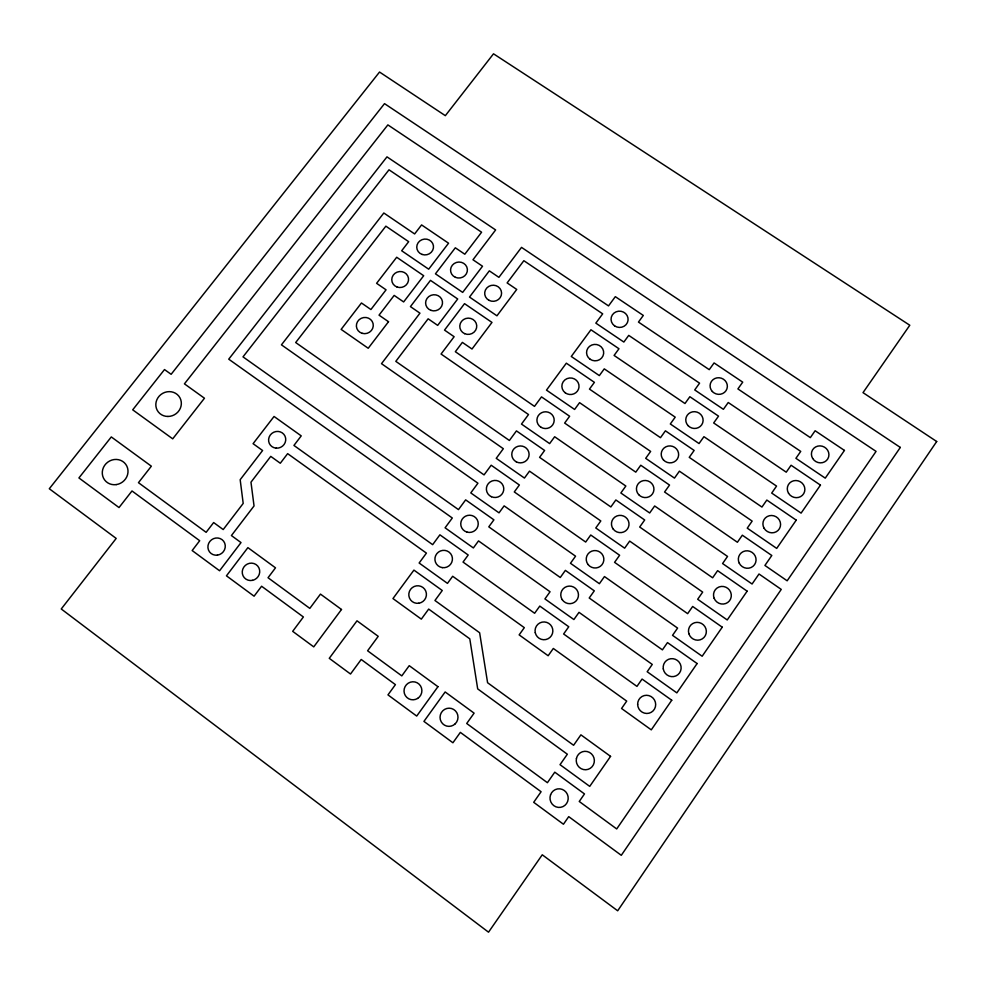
<?xml version="1.0" encoding="UTF-8"?>
<svg xmlns="http://www.w3.org/2000/svg" width="986" height="986" viewBox="0 0 986 986"><rect width="100%" height="100%" fill="white"/><g stroke="black" fill="none" stroke-linecap="round" stroke-linejoin="round"><path stroke-width="1.48" d="M936.7 441.506L617.68 910.793L542.251 854.788L488.526 932.189L61.243 608.978L116.188 538.418L49.3 488.748L379.536 72.04L445.339 115.67L493.505 53.811L909.795 325.244L863.009 392.65L936.7 441.506M900.317 447.434L621.291 855.318L568.725 816.642L563.45 824.234L533.697 802.308L541.092 791.733L460.351 732.376L452.919 742.766L423.931 721.395L445.154 691.962L474.106 713.149L466.711 723.49L547.415 782.699L554.773 772.174L584.488 793.927L579.25 801.482L616.706 828.943L781.257 589.406L758.998 574L752.084 584.008L722.578 563.548L727.532 556.437L654.655 505.978L649.675 512.979L620.847 492.988L625.839 486.036L554.65 436.749L549.633 443.601L521.483 424.079L528.508 414.539L441.062 354.036L454.127 336.707L444.526 330.1L464.529 303.651L491.977 322.422L472.011 349.019L462.372 342.389L455.347 351.719L534.511 406.38L541.511 396.89L569.625 416.252L564.645 423.068L635.785 472.158L640.752 465.232L669.531 485.063L664.576 492.014L737.405 542.263L742.335 535.201L771.804 555.488L764.914 565.446L787.161 580.803L876.061 451.391L387.868 124.889L184.431 383.85L204.459 398.221L172.71 438.844L132.703 409.831L164.502 369.553L171.133 374.31L384.515 103.641L900.317 447.434M671.749 700.233L651.278 729.85L621.562 708.49L626.702 701.108L553.319 648.468L548.154 655.739L519.141 634.885L524.318 627.663L452.673 576.268L447.471 583.379L419.136 563.018L426.42 553.121L287.641 453.646L280.307 463.247L270.756 456.382L250.974 482.191L254.043 505.941L231.414 535.558L241.015 542.583L219.57 570.758L192.159 550.545L199.69 540.722L131.988 490.954L119.023 507.556L78.917 477.939L111.295 436.934L151.351 466.181L138.459 482.684L206.136 532.329L213.642 522.555L223.206 529.556L243.197 503.427L240.177 479.701L262.596 450.516L253.082 443.688L274.046 416.474L301.235 435.874L293.927 445.438L432.657 544.666L439.904 534.819L468.202 555.007L463.038 562.082L534.634 613.267L539.786 606.082L568.762 626.751L563.622 633.986L636.956 686.392L642.071 679.058L671.749 700.233M697.114 663.541L676.84 692.875L647.173 671.737L652.264 664.428L579.004 612.343L573.889 619.541L544.925 598.921L550.052 591.76L478.518 540.907L473.366 547.945L445.08 527.806L452.303 518.007L228.727 359.175L386.98 156.86L495.625 229.948L472.972 259.762L482.511 266.232L462.68 292.398L435.455 273.825L455.322 247.794L464.813 254.228L481.587 232.215L389.002 169.802L243 356.87L458.465 509.614L465.651 499.865L493.912 519.844L488.785 526.844L560.282 577.5L565.372 570.376L594.299 590.836L589.209 597.997L662.419 649.86L667.485 642.589L697.114 663.541M722.245 627.182L702.155 656.245L672.538 635.341L677.592 628.094L604.455 576.563L599.389 583.7L570.463 563.277L575.553 556.19L504.129 505.867L499.027 512.843L470.778 492.914L477.927 483.202L281.441 344.841L383.825 213.001L414.638 233.941L421.589 224.919L448.556 243.209L428.688 269.19L401.684 250.764L408.672 241.693L385.859 226.164L295.677 342.536L484.052 474.895L491.176 465.219L519.375 485.001L514.298 491.94L585.684 542.053L590.737 535.004L619.615 555.254L614.574 562.34L687.649 613.662L692.665 606.464L722.245 627.182M747.142 591.169L727.237 619.96L697.681 599.278L702.673 592.105L629.672 541.104L624.643 548.179L595.778 527.978L600.807 520.953L529.507 471.148L524.441 478.062L496.241 458.33L503.328 448.716L381.508 363.674L419.95 313.166L410.435 306.609L430.475 280.357L457.701 298.98L437.685 325.38L428.134 318.798L395.805 361.357L509.392 440.483L516.454 430.894L544.617 450.466L539.588 457.344L610.852 506.952L615.856 499.964L644.684 519.992L639.692 527.017L712.644 577.796L717.611 570.66L747.142 591.169M796.232 520.14L776.709 548.401L747.252 528.151L752.158 521.101L679.403 471.172L674.473 478.111L645.694 458.33L650.637 451.428L579.571 402.658L574.604 409.449L546.49 390.123L566.334 363.181L594.41 382.346L589.468 389.1L660.497 437.685L665.414 430.82L694.144 450.442L689.239 457.344L761.944 507.063L766.825 500.062L796.232 520.14M820.451 485.112L801.1 513.114L771.693 493.074L776.549 486.098L703.93 436.687L699.037 443.552L670.32 423.98L675.213 417.152L604.258 368.863L599.34 375.604L571.276 356.476L590.947 329.768L618.974 348.748L614.081 355.441L684.987 403.52L689.855 396.717L718.535 416.141L713.679 422.969L786.249 472.183L791.08 465.244L820.451 485.112M844.435 450.417L825.257 478.148L795.912 458.317L800.731 451.403L728.235 402.51L723.391 409.313L694.723 389.938L699.567 383.172L628.735 335.388L623.855 342.056L595.84 323.125L602.68 313.844L523.849 260.698L507.124 282.92L516.738 289.44L496.944 315.803L469.509 297.069L489.327 270.854L498.904 277.349L521.52 247.375L608.522 305.906L615.326 296.663L643.316 315.446L638.46 322.077L709.254 369.664L714.074 362.934L742.717 382.149L737.898 388.915L810.344 437.624L815.126 430.746L844.435 450.417M610.568 756.361L589.727 786.384L560.023 764.68L567.344 754.216L477.692 688.894L469.792 638.829L428.676 609.089L421.33 619.134L392.958 598.564L413.923 570.105L442.258 590.503L434.949 600.499L479.627 632.741L487.589 682.731L573.605 745.268L580.902 734.841L610.568 756.361M437.944 686.687L416.708 716.07L387.966 694.883L395.423 684.641L361.209 659.474L350.523 674.017L329.262 658.328L356.994 620.81L378.217 636.327L367.605 650.785L401.807 675.878L409.227 665.673L437.944 686.687M341.501 609.484L313.745 646.878L292.682 631.336L303.392 616.977L261.598 586.239L254.08 596.197L226.447 575.824L247.893 547.624L275.501 567.825L268.032 577.734L309.814 608.387L320.462 594.102L341.501 609.484M388.521 321.719L368.222 348.268L341.131 329.386L361.455 302.985L370.909 309.53L386.056 289.822L376.603 283.315L396.692 257.247L423.697 275.723L403.644 301.938L394.166 295.406L379.031 315.15L388.521 321.719M455.285 723.749A9.108 8.973 -76 0 0 451.452 708.503A9.108 8.973 -76 0 0 440.323 719.595A9.108 8.973 -76 0 0 455.285 723.749M565.335 392.884A8.603 8.295 3.5 0 0 578.992 387.215A8.603 8.295 3.5 0 0 567.024 378.624A8.603 8.295 3.5 0 0 565.335 392.884M764.138 528.299A8.923 8.566 30.3 0 0 779.445 528.669A8.923 8.566 30.3 0 0 771.656 515.493A8.923 8.566 30.3 0 0 764.138 528.299M417.657 698.408A9.047 8.911 -64.5 0 0 417.189 682.793A9.047 8.911 -64.5 0 0 404.026 691.186A9.047 8.911 -64.5 0 0 417.657 698.408M788.517 493.21A8.886 8.492 28.1 0 0 803.75 493.579A8.886 8.492 28.1 0 0 795.961 480.527A8.886 8.492 28.1 0 0 788.517 493.21M688.881 633.751A9.047 8.812 41.8 0 0 704.016 637.449A9.047 8.812 41.8 0 0 699.308 622.61A9.047 8.812 41.8 0 0 688.881 633.751M252.49 580.347A8.886 8.554 -41.7 0 0 257.679 565.989A8.886 8.554 -41.7 0 0 242.766 569.168A8.886 8.554 -41.7 0 0 252.49 580.347M217.45 555.13A8.862 8.48 -40 0 0 223.662 541.252A8.862 8.48 -40 0 0 208.675 543.36A8.862 8.48 -40 0 0 217.45 555.13M276.24 448.149A8.664 8.295 -28.5 0 0 285.016 436.132A8.664 8.295 -28.5 0 0 270.238 435.097A8.664 8.295 -28.5 0 0 276.24 448.149M588.026 564.485A8.837 8.701 21.9 0 0 603.185 562.723A8.837 8.701 21.9 0 0 593.917 550.619A8.837 8.701 21.9 0 0 588.026 564.485M535.262 632.692A8.911 8.874 43.9 0 0 549.954 637.437A8.911 8.874 43.9 0 0 546.651 622.376A8.911 8.874 43.9 0 0 535.262 632.692M638.669 494.627A8.775 8.529 18.4 0 0 653.508 491.841A8.775 8.529 18.4 0 0 643.402 480.626A8.775 8.529 18.4 0 0 638.669 494.627M688.006 425.57A8.701 8.369 17 0 0 702.698 422.809A8.701 8.369 17 0 0 692.603 411.828A8.701 8.369 17 0 0 688.006 425.57M489.031 300.348A8.455 8.061 -4.9 0 0 501.578 293.052A8.455 8.061 -4.9 0 0 488.773 286.396A8.455 8.061 -4.9 0 0 489.031 300.348M362.256 333.354A8.492 8.085 -16 0 0 373.09 323.63A8.492 8.085 -16 0 0 359.138 319.698A8.492 8.085 -16 0 0 362.256 333.354M422.082 254.437A8.393 7.925 -9.6 0 0 433.409 245.65A8.393 7.925 -9.6 0 0 419.888 240.892A8.393 7.925 -9.6 0 0 422.082 254.437M464.665 333.675A8.492 8.134 -7.3 0 0 476.719 325.479A8.492 8.134 -7.3 0 0 463.395 319.649A8.492 8.134 -7.3 0 0 464.665 333.675M637.646 704.324A9.157 8.96 56 0 0 651.29 712.274A9.157 8.96 56 0 0 651.056 696.523A9.157 8.96 56 0 0 637.646 704.324M613.267 529.162A8.8 8.615 19.7 0 0 628.353 527.411A8.8 8.615 19.7 0 0 619.085 515.419A8.8 8.615 19.7 0 0 613.267 529.162M418.73 603.247A8.862 8.738 -38.2 0 0 424.633 589.135A8.862 8.738 -38.2 0 0 409.486 591.255A8.862 8.738 -38.2 0 0 418.73 603.247M576.428 758.517A9.244 9.047 71.8 0 0 588.124 769.339A9.244 9.047 71.8 0 0 591.353 753.748A9.244 9.047 71.8 0 0 576.428 758.517M550.558 794.802A9.33 9.096 78.6 0 0 560.64 807.324A9.33 9.096 78.6 0 0 566.112 792.239A9.33 9.096 78.6 0 0 550.558 794.802M712.336 391.504A8.677 8.282 16.5 0 0 726.953 388.767A8.677 8.282 16.5 0 0 716.859 377.885A8.677 8.282 16.5 0 0 712.336 391.504M562.193 599.624A8.874 8.788 26.9 0 0 577.513 598.946A8.874 8.788 26.9 0 0 569.156 586.091A8.874 8.788 26.9 0 0 562.193 599.624M663.455 459.944A8.738 8.443 17.6 0 0 678.22 457.171A8.738 8.443 17.6 0 0 668.114 446.066A8.738 8.443 17.6 0 0 663.455 459.944M466.957 532.095A8.751 8.603 -14 0 0 478.013 521.816A8.751 8.603 -14 0 0 463.519 517.588A8.751 8.603 -14 0 0 466.957 532.095M614.549 325.824A8.529 8.134 6.1 0 0 628.057 320.24A8.529 8.134 6.1 0 0 616.127 311.81A8.529 8.134 6.1 0 0 614.549 325.824M516.27 461.83A8.664 8.455 -1.7 0 0 529.1 454.213A8.664 8.455 -1.7 0 0 515.937 447.188A8.664 8.455 -1.7 0 0 516.27 461.83M397.075 287.037A8.43 7.999 -12 0 0 408.475 278.175A8.43 7.999 -12 0 0 394.918 273.368A8.43 7.999 -12 0 0 397.075 287.037M455.409 277.325A8.43 7.987 -7.4 0 0 467.376 269.252A8.43 7.987 -7.4 0 0 454.176 263.533A8.43 7.987 -7.4 0 0 455.409 277.325M431.005 310.38A8.467 8.061 -9.9 0 0 442.418 301.445A8.467 8.061 -9.9 0 0 428.774 296.589A8.467 8.061 -9.9 0 0 431.005 310.38M812.661 458.441A8.849 8.406 26.3 0 0 827.833 458.798A8.849 8.406 26.3 0 0 820.032 445.882A8.849 8.406 26.3 0 0 812.661 458.441M739.241 563.142A8.96 8.652 33.1 0 0 754.573 564.621A8.96 8.652 33.1 0 0 747.77 550.829A8.96 8.652 33.1 0 0 739.241 563.142M590.059 359.2A8.566 8.208 5 0 0 603.642 353.58A8.566 8.208 5 0 0 591.686 345.063A8.566 8.208 5 0 0 590.059 359.2M442.32 567.628A8.8 8.677 -25.2 0 0 451.859 555.808A8.8 8.677 -25.2 0 0 436.847 553.639A8.8 8.677 -25.2 0 0 442.32 567.628M491.422 496.722A8.701 8.529 -6.5 0 0 503.747 488.156A8.701 8.529 -6.5 0 0 490.067 482.006A8.701 8.529 -6.5 0 0 491.422 496.722M540.907 427.221A8.627 8.369 1.3 0 0 554.181 420.566A8.627 8.369 1.3 0 0 541.585 412.727A8.627 8.369 1.3 0 0 540.907 427.221M663.282 668.89A9.096 8.886 48.2 0 0 677.838 674.757A9.096 8.886 48.2 0 0 675.324 659.301A9.096 8.886 48.2 0 0 663.282 668.89M714.147 598.292A9.01 8.738 36.8 0 0 729.43 600.881A9.01 8.738 36.8 0 0 723.662 586.534A9.01 8.738 36.8 0 0 714.147 598.292M167.94 416.462A12.966 12.214 -31.1 0 0 179.957 397.826A12.966 12.214 -31.1 0 0 157.871 397.851A12.966 12.214 -31.1 0 0 167.94 416.462M116.225 484.607A13.151 12.374 -36.8 0 0 125.715 464.258A13.151 12.374 -36.8 0 0 103.493 467.376A13.151 12.374 -36.8 0 0 116.225 484.607"/></g></svg>
